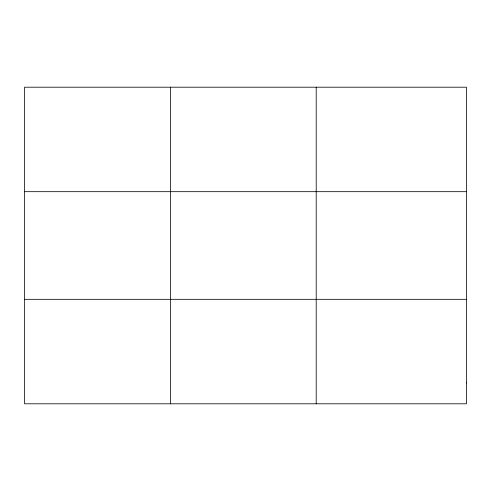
<?xml version="1.0" encoding="UTF-8"?>
<svg xmlns="http://www.w3.org/2000/svg" width="491" height="491" viewBox="0 0 491 491"><rect width="100%" height="100%" fill="white"/><g stroke="black" fill="none" stroke-linecap="round" stroke-linejoin="round"><path stroke-width="0.74" d="M170.377 87.202L170.377 403.798M316.204 87.202L316.204 403.798M24.55 191.68L466.45 191.68M24.55 299.32L466.45 299.32M466.45 382.9L466.45 403.798L24.55 403.798L24.55 87.202L466.45 87.202L466.45 382.9"/></g></svg>
